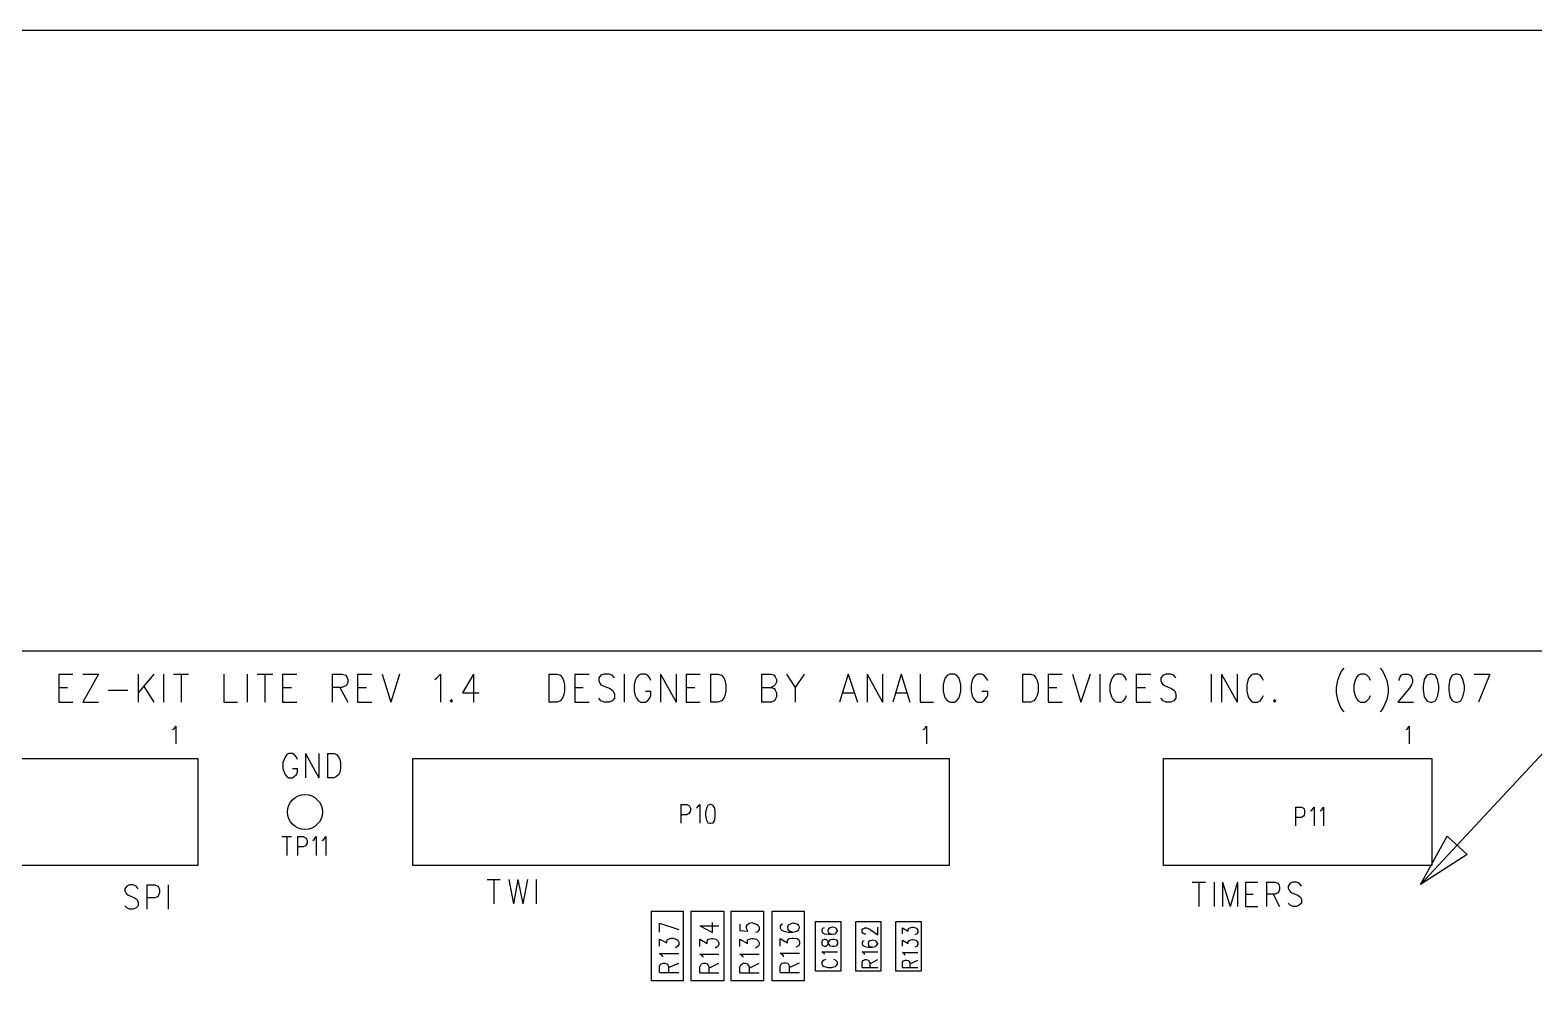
# Model space of a CAD drawing. Extents: x 11.9 to 28.1, y 10.8 to 21.2.
# Drawn here: x 17.084 to 19.889, y 19.426 to 21.199 of the extents above; entities that cross this region are included whole.
import ezdxf

# ---------------------------------------------------------------- set-up
doc = ezdxf.new("R2010")
doc.units = 0
doc.header["$MEASUREMENT"] = 0
doc.layers.add('LAYNR1', color=2, linetype='Continuous')

msp = doc.modelspace()

# ---------------------------------------------------------------- linework, layer by layer
at = {"layer": 'LAYNR1', "color": 7}
for points in [[(11.892, 21.199), (28.093, 21.199)], [(19.677, 19.606), (20.511, 20.501), (20.561, 20.501)], [(23.448, 20.041), (13.097, 20.041)], [(17.138, 19.998), (17.138, 19.946)], [(17.138, 19.998), (17.164, 19.998)], [(17.212, 19.998), (17.183, 19.946)], [(17.183, 19.998), (17.212, 19.998)], [(17.286, 19.998), (17.286, 19.946)], [(17.315, 19.998), (17.286, 19.963)], [(17.333, 19.998), (17.333, 19.946)], [(17.352, 19.998), (17.38, 19.998)], [(17.366, 19.998), (17.366, 19.946)], [(17.446, 19.998), (17.446, 19.946)], [(17.489, 19.998), (17.489, 19.946)], [(17.508, 19.998), (17.537, 19.998)], [(17.522, 19.998), (17.522, 19.946)], [(17.555, 19.998), (17.555, 19.946)], [(17.555, 19.998), (17.582, 19.998)], [(17.648, 19.998), (17.648, 19.946)], [(17.648, 19.998), (17.666, 19.998), (17.673, 19.996), (17.675, 19.993), (17.677, 19.988), (17.677, 19.983), (17.675, 19.978), (17.673, 19.976), (17.666, 19.973), (17.648, 19.973)], [(17.695, 19.998), (17.695, 19.946)], [(17.695, 19.998), (17.722, 19.998)], [(17.741, 19.998), (17.757, 19.946)], [(17.773, 19.998), (17.757, 19.946)], [(17.839, 19.988), (17.843, 19.991), (17.85, 19.998), (17.85, 19.946)], [(17.911, 19.998), (17.891, 19.963), (17.922, 19.963)], [(17.911, 19.998), (17.911, 19.946)], [(18.052, 19.998), (18.052, 19.946)], [(18.052, 19.998), (18.067, 19.998), (18.073, 19.996), (18.077, 19.991), (18.079, 19.986), (18.081, 19.978), (18.081, 19.966), (18.079, 19.958), (18.077, 19.953), (18.073, 19.948), (18.067, 19.946)], [(18.1, 19.998), (18.1, 19.946)], [(18.1, 19.998), (18.127, 19.998)], [(18.174, 19.991), (18.17, 19.996), (18.164, 19.998), (18.155, 19.998), (18.149, 19.996), (18.145, 19.991), (18.145, 19.986), (18.147, 19.981), (18.149, 19.978), (18.153, 19.976), (18.166, 19.971), (18.17, 19.968), (18.172, 19.966), (18.174, 19.961), (18.174, 19.953), (18.17, 19.948), (18.164, 19.946)], [(18.192, 19.998), (18.192, 19.946)], [(18.242, 19.986), (18.24, 19.991), (18.236, 19.996), (18.232, 19.998), (18.223, 19.998), (18.219, 19.996), (18.215, 19.991), (18.213, 19.986), (18.211, 19.978), (18.211, 19.966), (18.213, 19.958), (18.215, 19.953), (18.219, 19.948), (18.223, 19.946)], [(18.26, 19.998), (18.26, 19.946)], [(18.26, 19.998), (18.289, 19.946)], [(18.289, 19.998), (18.289, 19.946)], [(18.308, 19.998), (18.308, 19.946)], [(18.308, 19.998), (18.334, 19.998)], [(18.353, 19.998), (18.353, 19.946)], [(18.353, 19.998), (18.367, 19.998), (18.374, 19.996), (18.378, 19.991), (18.38, 19.986), (18.382, 19.978), (18.382, 19.966), (18.38, 19.958), (18.378, 19.953), (18.374, 19.948), (18.367, 19.946)], [(18.448, 19.998), (18.448, 19.946)], [(18.448, 19.998), (18.466, 19.998), (18.472, 19.996), (18.474, 19.993), (18.476, 19.988), (18.476, 19.983), (18.474, 19.978), (18.472, 19.976), (18.466, 19.973)], [(18.495, 19.998), (18.511, 19.973), (18.511, 19.946)], [(18.528, 19.998), (18.511, 19.973)], [(18.61, 19.998), (18.594, 19.946)], [(18.61, 19.998), (18.627, 19.946)], [(18.645, 19.998), (18.645, 19.946)], [(18.645, 19.998), (18.674, 19.946)], [(18.674, 19.998), (18.674, 19.946)], [(18.709, 19.998), (18.693, 19.946)], [(18.709, 19.998), (18.725, 19.946)], [(18.744, 19.998), (18.744, 19.946)], [(18.8, 19.998), (18.795, 19.996), (18.791, 19.991), (18.789, 19.986), (18.787, 19.978), (18.787, 19.966), (18.789, 19.958), (18.791, 19.953), (18.795, 19.948), (18.8, 19.946)], [(18.808, 19.946), (18.812, 19.948), (18.816, 19.953), (18.818, 19.958), (18.82, 19.966), (18.82, 19.978), (18.818, 19.986), (18.816, 19.991), (18.812, 19.996), (18.808, 19.998), (18.8, 19.998)], [(18.87, 19.986), (18.867, 19.991), (18.863, 19.996), (18.859, 19.998), (18.851, 19.998), (18.847, 19.996), (18.843, 19.991), (18.841, 19.986), (18.839, 19.978), (18.839, 19.966), (18.841, 19.958), (18.843, 19.953), (18.847, 19.948), (18.851, 19.946)], [(18.935, 19.998), (18.935, 19.946)], [(18.935, 19.998), (18.95, 19.998), (18.956, 19.996), (18.96, 19.991), (18.962, 19.986), (18.964, 19.978), (18.964, 19.966), (18.962, 19.958), (18.96, 19.953), (18.956, 19.948), (18.95, 19.946)], [(18.983, 19.998), (18.983, 19.946)], [(18.983, 19.998), (19.009, 19.998)], [(19.028, 19.998), (19.044, 19.946)], [(19.061, 19.998), (19.044, 19.946)], [(19.079, 19.998), (19.079, 19.946)], [(19.129, 19.986), (19.127, 19.991), (19.123, 19.996), (19.119, 19.998), (19.11, 19.998), (19.106, 19.996), (19.102, 19.991), (19.1, 19.986), (19.098, 19.978), (19.098, 19.966), (19.1, 19.958), (19.102, 19.953), (19.106, 19.948), (19.11, 19.946)], [(19.147, 19.998), (19.147, 19.946)], [(19.147, 19.998), (19.174, 19.998)], [(19.221, 19.991), (19.217, 19.996), (19.211, 19.998), (19.203, 19.998), (19.197, 19.996), (19.193, 19.991), (19.193, 19.986), (19.195, 19.981), (19.197, 19.978), (19.201, 19.976), (19.213, 19.971), (19.217, 19.968), (19.219, 19.966), (19.221, 19.961), (19.221, 19.953), (19.217, 19.948), (19.211, 19.946)], [(19.287, 19.998), (19.287, 19.946)], [(19.306, 19.998), (19.306, 19.946)], [(19.306, 19.998), (19.335, 19.946)], [(19.335, 19.998), (19.335, 19.946)], [(19.365, 19.998), (19.361, 19.996), (19.357, 19.991), (19.355, 19.986), (19.353, 19.978), (19.353, 19.966), (19.355, 19.958), (19.357, 19.953), (19.361, 19.948), (19.365, 19.946)], [(19.384, 19.986), (19.382, 19.991), (19.378, 19.996), (19.374, 19.998), (19.365, 19.998)], [(19.534, 20.009), (19.53, 20.004), (19.526, 19.996), (19.522, 19.986), (19.52, 19.973), (19.52, 19.963), (19.522, 19.951), (19.526, 19.941), (19.53, 19.933), (19.534, 19.928)], [(19.584, 19.986), (19.582, 19.991), (19.577, 19.996), (19.573, 19.998), (19.565, 19.998), (19.561, 19.996), (19.557, 19.991), (19.555, 19.986), (19.553, 19.978), (19.553, 19.966), (19.555, 19.958), (19.557, 19.953), (19.561, 19.948), (19.565, 19.946)], [(19.602, 20.009), (19.606, 20.004), (19.61, 19.996), (19.614, 19.986), (19.617, 19.973), (19.617, 19.963), (19.614, 19.951), (19.61, 19.941), (19.606, 19.933), (19.602, 19.928)], [(19.637, 19.988), (19.639, 19.993), (19.641, 19.996), (19.645, 19.998), (19.654, 19.998), (19.658, 19.996), (19.66, 19.993), (19.662, 19.988), (19.662, 19.983), (19.66, 19.978), (19.656, 19.971), (19.635, 19.946)], [(19.695, 19.998), (19.689, 19.996), (19.684, 19.988), (19.682, 19.976), (19.682, 19.968), (19.684, 19.956), (19.689, 19.948), (19.695, 19.946)], [(19.699, 19.946), (19.705, 19.948), (19.709, 19.956), (19.711, 19.968), (19.711, 19.976), (19.709, 19.988), (19.705, 19.996), (19.699, 19.998), (19.695, 19.998)], [(19.742, 19.998), (19.736, 19.996), (19.732, 19.988), (19.73, 19.976), (19.73, 19.968), (19.732, 19.956), (19.736, 19.948), (19.742, 19.946)], [(19.746, 19.946), (19.752, 19.948), (19.756, 19.956), (19.759, 19.968), (19.759, 19.976), (19.756, 19.988), (19.752, 19.996), (19.746, 19.998), (19.742, 19.998)], [(19.777, 19.998), (19.806, 19.998)], [(19.806, 19.998), (19.785, 19.946)], [(17.138, 19.973), (17.154, 19.973)], [(17.23, 19.968), (17.267, 19.968)], [(17.296, 19.976), (17.315, 19.946)], [(17.555, 19.973), (17.572, 19.973)], [(17.662, 19.973), (17.677, 19.946)], [(17.695, 19.973), (17.712, 19.973)], [(18.1, 19.973), (18.116, 19.973)], [(18.232, 19.946), (18.236, 19.948), (18.24, 19.953), (18.242, 19.958), (18.242, 19.966)], [(18.232, 19.966), (18.242, 19.966)], [(18.308, 19.973), (18.324, 19.973)], [(18.448, 19.973), (18.466, 19.973), (18.472, 19.971), (18.474, 19.968), (18.476, 19.963), (18.476, 19.956), (18.474, 19.951), (18.472, 19.948), (18.466, 19.946)], [(18.859, 19.946), (18.863, 19.948), (18.867, 19.953), (18.87, 19.958), (18.87, 19.966)], [(18.859, 19.966), (18.87, 19.966)], [(18.983, 19.973), (18.999, 19.973)], [(19.147, 19.973), (19.164, 19.973)], [(19.637, 19.986), (19.637, 19.988)], [(17.138, 19.946), (17.164, 19.946)], [(17.183, 19.946), (17.212, 19.946)], [(17.446, 19.946), (17.471, 19.946)], [(17.555, 19.946), (17.582, 19.946)], [(17.695, 19.946), (17.722, 19.946)], [(17.87, 19.951), (17.868, 19.948), (17.87, 19.946)], [(17.87, 19.946), (17.872, 19.948), (17.87, 19.951)], [(18.067, 19.946), (18.052, 19.946)], [(18.1, 19.946), (18.127, 19.946)], [(18.155, 19.946), (18.149, 19.948), (18.145, 19.953)], [(18.164, 19.946), (18.155, 19.946)], [(18.223, 19.946), (18.232, 19.946)], [(18.308, 19.946), (18.334, 19.946)], [(18.367, 19.946), (18.353, 19.946)], [(18.466, 19.946), (18.448, 19.946)], [(18.6, 19.963), (18.621, 19.963)], [(18.699, 19.963), (18.719, 19.963)], [(18.744, 19.946), (18.769, 19.946)], [(18.8, 19.946), (18.808, 19.946)], [(18.851, 19.946), (18.859, 19.946)], [(18.95, 19.946), (18.935, 19.946)], [(18.983, 19.946), (19.009, 19.946)], [(19.11, 19.946), (19.119, 19.946)], [(19.119, 19.946), (19.123, 19.948), (19.127, 19.953), (19.129, 19.958)], [(19.147, 19.946), (19.174, 19.946)], [(19.203, 19.946), (19.197, 19.948), (19.193, 19.953)], [(19.211, 19.946), (19.203, 19.946)], [(19.365, 19.946), (19.374, 19.946)], [(19.374, 19.946), (19.378, 19.948), (19.382, 19.953), (19.384, 19.958)], [(19.405, 19.951), (19.403, 19.948), (19.405, 19.946)], [(19.405, 19.946), (19.407, 19.948), (19.405, 19.951)], [(19.565, 19.946), (19.573, 19.946)], [(19.573, 19.946), (19.577, 19.948), (19.582, 19.953), (19.584, 19.958)], [(19.635, 19.946), (19.664, 19.946)], [(19.695, 19.946), (19.699, 19.946)], [(19.742, 19.946), (19.746, 19.946)], [(17.35, 19.895), (17.353, 19.896), (17.356, 19.901), (17.356, 19.868)], [(18.75, 19.895), (18.753, 19.896), (18.756, 19.901), (18.756, 19.868)], [(19.65, 19.895), (19.653, 19.896), (19.656, 19.901), (19.656, 19.868)], [(16.397, 19.841), (17.397, 19.841)], [(17.397, 19.841), (17.397, 19.641)], [(17.558, 19.839), (17.556, 19.833), (17.556, 19.822)], [(17.583, 19.839), (17.581, 19.843), (17.577, 19.848), (17.574, 19.85), (17.567, 19.85), (17.563, 19.848), (17.56, 19.843), (17.558, 19.839)], [(17.598, 19.85), (17.598, 19.805)], [(17.598, 19.85), (17.623, 19.805)], [(17.623, 19.85), (17.623, 19.805)], [(17.639, 19.85), (17.639, 19.805)], [(17.639, 19.85), (17.651, 19.85), (17.656, 19.848), (17.66, 19.843), (17.662, 19.839)], [(17.662, 19.839), (17.663, 19.833), (17.663, 19.822)], [(17.798, 19.641), (17.798, 19.841)], [(17.798, 19.841), (18.798, 19.841)], [(18.798, 19.841), (18.798, 19.641)], [(19.198, 19.641), (19.198, 19.841)], [(19.198, 19.841), (19.698, 19.841)], [(19.698, 19.841), (19.698, 19.641)], [(17.556, 19.822), (17.558, 19.815), (17.56, 19.811), (17.563, 19.807), (17.567, 19.805)], [(17.567, 19.805), (17.574, 19.805)], [(17.574, 19.805), (17.577, 19.807), (17.581, 19.811), (17.583, 19.815), (17.583, 19.822)], [(17.574, 19.822), (17.583, 19.822)], [(17.651, 19.805), (17.639, 19.805)], [(17.663, 19.822), (17.662, 19.815), (17.66, 19.811), (17.656, 19.807), (17.651, 19.805)], [(18.298, 19.755), (18.298, 19.72)], [(18.298, 19.755), (18.309, 19.755)], [(18.309, 19.755), (18.313, 19.753)], [(18.313, 19.753), (18.314, 19.752)], [(18.314, 19.752), (18.316, 19.748)], [(18.316, 19.743), (18.314, 19.74)], [(18.316, 19.748), (18.316, 19.743)], [(18.327, 19.748), (18.329, 19.75)], [(18.329, 19.75), (18.333, 19.755)], [(18.333, 19.755), (18.333, 19.72)], [(18.346, 19.748), (18.344, 19.74)], [(18.348, 19.753), (18.346, 19.748)], [(18.352, 19.755), (18.348, 19.753)], [(18.354, 19.755), (18.352, 19.755)], [(18.358, 19.753), (18.354, 19.755)], [(18.361, 19.748), (18.358, 19.753)], [(18.362, 19.74), (18.361, 19.748)], [(19.444, 19.75), (19.444, 19.715)], [(19.444, 19.75), (19.455, 19.75), (19.459, 19.748), (19.46, 19.747), (19.461, 19.743), (19.461, 19.738), (19.46, 19.735), (19.459, 19.733), (19.455, 19.731), (19.444, 19.731)], [(19.472, 19.743), (19.475, 19.745), (19.479, 19.75), (19.479, 19.715)], [(19.49, 19.743), (19.493, 19.745), (19.496, 19.75), (19.496, 19.715)], [(18.309, 19.736), (18.298, 19.736)], [(18.313, 19.738), (18.309, 19.736)], [(18.314, 19.74), (18.313, 19.738)], [(18.344, 19.74), (18.344, 19.735)], [(18.344, 19.735), (18.346, 19.726)], [(18.346, 19.726), (18.348, 19.721)], [(18.348, 19.721), (18.352, 19.72)], [(18.352, 19.72), (18.354, 19.72)], [(18.354, 19.72), (18.358, 19.721)], [(18.358, 19.721), (18.361, 19.726)], [(18.361, 19.726), (18.362, 19.735)], [(18.362, 19.735), (18.362, 19.74)], [(17.554, 19.695), (17.572, 19.695)], [(17.563, 19.695), (17.563, 19.66)], [(17.583, 19.695), (17.583, 19.66)], [(17.583, 19.695), (17.594, 19.695)], [(17.594, 19.695), (17.598, 19.693)], [(17.598, 19.693), (17.599, 19.692)], [(17.599, 19.692), (17.601, 19.688)], [(17.601, 19.688), (17.601, 19.683)], [(17.612, 19.688), (17.614, 19.69)], [(17.614, 19.69), (17.618, 19.695)], [(17.618, 19.695), (17.618, 19.66)], [(17.629, 19.688), (17.632, 19.69)], [(17.632, 19.69), (17.636, 19.695)], [(17.636, 19.695), (17.636, 19.66)], [(17.594, 19.676), (17.583, 19.676)], [(17.598, 19.678), (17.594, 19.676)], [(17.599, 19.68), (17.598, 19.678)], [(17.601, 19.683), (17.599, 19.68)], [(17.397, 19.641), (16.397, 19.641)], [(18.798, 19.641), (17.798, 19.641)], [(19.698, 19.641), (19.198, 19.641)], [(17.286, 19.598), (17.282, 19.603), (17.277, 19.605), (17.27, 19.605), (17.265, 19.603), (17.261, 19.598), (17.261, 19.594)], [(17.302, 19.605), (17.302, 19.56)], [(17.302, 19.605), (17.317, 19.605), (17.323, 19.603), (17.324, 19.601), (17.326, 19.596), (17.326, 19.59), (17.324, 19.586), (17.323, 19.583), (17.317, 19.581), (17.302, 19.581)], [(17.342, 19.605), (17.342, 19.56)], [(17.937, 19.615), (17.961, 19.615)], [(17.949, 19.615), (17.949, 19.57)], [(17.977, 19.615), (17.986, 19.57)], [(17.994, 19.615), (17.986, 19.57)], [(17.994, 19.615), (18.003, 19.57)], [(18.012, 19.615), (18.003, 19.57)], [(18.028, 19.615), (18.028, 19.57)], [(19.251, 19.61), (19.276, 19.61)], [(19.264, 19.61), (19.264, 19.565)], [(19.292, 19.61), (19.292, 19.565)], [(19.308, 19.61), (19.308, 19.565)], [(19.308, 19.61), (19.322, 19.565)], [(19.336, 19.61), (19.322, 19.565)], [(19.336, 19.61), (19.336, 19.565)], [(19.351, 19.61), (19.351, 19.565)], [(19.351, 19.61), (19.374, 19.61)], [(19.39, 19.61), (19.39, 19.565)], [(19.39, 19.61), (19.406, 19.61), (19.411, 19.608), (19.413, 19.606), (19.414, 19.601), (19.414, 19.597), (19.413, 19.593), (19.411, 19.59), (19.406, 19.588), (19.39, 19.588)], [(19.455, 19.603), (19.451, 19.608), (19.446, 19.61), (19.439, 19.61), (19.434, 19.608), (19.43, 19.603), (19.43, 19.599)], [(17.261, 19.594), (17.263, 19.59), (17.265, 19.588), (17.268, 19.586), (17.279, 19.581), (17.282, 19.579), (17.284, 19.577)], [(17.284, 19.577), (17.286, 19.573), (17.286, 19.566), (17.282, 19.562), (17.277, 19.56)], [(19.351, 19.588), (19.365, 19.588)], [(19.402, 19.588), (19.414, 19.565)], [(19.43, 19.599), (19.432, 19.595), (19.434, 19.593), (19.437, 19.59), (19.448, 19.586), (19.451, 19.584), (19.453, 19.582)], [(19.453, 19.582), (19.455, 19.578), (19.455, 19.571), (19.451, 19.567), (19.446, 19.565)], [(17.27, 19.56), (17.265, 19.562), (17.261, 19.566)], [(17.277, 19.56), (17.27, 19.56)], [(18.243, 19.426), (18.243, 19.556)], [(18.243, 19.556), (18.302, 19.556)], [(18.302, 19.556), (18.302, 19.426)], [(18.317, 19.426), (18.317, 19.556)], [(18.317, 19.556), (18.378, 19.556)], [(18.378, 19.556), (18.378, 19.426)], [(18.392, 19.426), (18.392, 19.556)], [(18.392, 19.556), (18.452, 19.556)], [(18.452, 19.556), (18.452, 19.426)], [(18.468, 19.426), (18.468, 19.556)], [(18.468, 19.556), (18.528, 19.556)], [(18.528, 19.556), (18.528, 19.426)], [(19.351, 19.565), (19.374, 19.565)], [(19.439, 19.565), (19.434, 19.567), (19.43, 19.571)], [(19.446, 19.565), (19.439, 19.565)], [(18.258, 19.534), (18.294, 19.522)], [(18.258, 19.517), (18.258, 19.534)], [(18.333, 19.529), (18.357, 19.516), (18.357, 19.535)], [(18.333, 19.529), (18.369, 19.529)], [(18.408, 19.532), (18.408, 19.52), (18.423, 19.519), (18.422, 19.52), (18.42, 19.524), (18.42, 19.528), (18.422, 19.531), (18.425, 19.534), (18.43, 19.535), (18.433, 19.534), (18.439, 19.532), (18.442, 19.53), (18.444, 19.526), (18.444, 19.522), (18.442, 19.519), (18.44, 19.517), (18.437, 19.516)], [(18.488, 19.532), (18.485, 19.531), (18.483, 19.528), (18.483, 19.525), (18.485, 19.521), (18.49, 19.519), (18.498, 19.517), (18.507, 19.517), (18.514, 19.519), (18.517, 19.521), (18.519, 19.525), (18.519, 19.526), (18.517, 19.53), (18.514, 19.532), (18.508, 19.534), (18.507, 19.534), (18.502, 19.532), (18.498, 19.53), (18.497, 19.526), (18.497, 19.525), (18.498, 19.521), (18.502, 19.519), (18.507, 19.517)], [(18.549, 19.444), (18.549, 19.537)], [(18.549, 19.537), (18.596, 19.537)], [(18.562, 19.524), (18.561, 19.521), (18.561, 19.519), (18.562, 19.516), (18.566, 19.514), (18.573, 19.513)], [(18.565, 19.525), (18.562, 19.524)], [(18.596, 19.537), (18.596, 19.444)], [(18.624, 19.444), (18.624, 19.537)], [(18.624, 19.537), (18.671, 19.537)], [(18.643, 19.513), (18.641, 19.513), (18.639, 19.514), (18.637, 19.515), (18.636, 19.517), (18.636, 19.521), (18.637, 19.523), (18.639, 19.524), (18.641, 19.525), (18.644, 19.525), (18.647, 19.524), (18.651, 19.522), (18.665, 19.512), (18.665, 19.526)], [(18.671, 19.537), (18.671, 19.444)], [(18.699, 19.444), (18.699, 19.537)], [(18.699, 19.537), (18.746, 19.537)], [(18.711, 19.514), (18.711, 19.525), (18.722, 19.519), (18.722, 19.522), (18.723, 19.524)], [(18.723, 19.524), (18.725, 19.525), (18.729, 19.526), (18.731, 19.526), (18.736, 19.525), (18.738, 19.523), (18.74, 19.52), (18.74, 19.517), (18.738, 19.514), (18.737, 19.513)], [(18.746, 19.537), (18.746, 19.444)], [(18.258, 19.491), (18.258, 19.504)], [(18.258, 19.504), (18.272, 19.497)], [(18.272, 19.501), (18.273, 19.503)], [(18.272, 19.497), (18.272, 19.501)], [(18.273, 19.503), (18.275, 19.504)], [(18.275, 19.504), (18.28, 19.506)], [(18.28, 19.506), (18.283, 19.506)], [(18.283, 19.506), (18.289, 19.504)], [(18.29, 19.489), (18.287, 19.488)], [(18.289, 19.504), (18.292, 19.502)], [(18.292, 19.491), (18.29, 19.489)], [(18.292, 19.502), (18.294, 19.498)], [(18.294, 19.494), (18.292, 19.491)], [(18.294, 19.498), (18.294, 19.494)], [(18.333, 19.49), (18.333, 19.504), (18.347, 19.496), (18.347, 19.5), (18.348, 19.503), (18.35, 19.504), (18.355, 19.505), (18.358, 19.505), (18.364, 19.504), (18.367, 19.501), (18.369, 19.497), (18.369, 19.494), (18.367, 19.49), (18.365, 19.489), (18.362, 19.487)], [(18.408, 19.49), (18.408, 19.504), (18.422, 19.496), (18.422, 19.5), (18.423, 19.503), (18.425, 19.504), (18.43, 19.505), (18.433, 19.505), (18.439, 19.504), (18.442, 19.501), (18.444, 19.497), (18.444, 19.494), (18.442, 19.49), (18.44, 19.489), (18.437, 19.487)], [(18.483, 19.491), (18.483, 19.505), (18.497, 19.497), (18.497, 19.501), (18.498, 19.504), (18.5, 19.505), (18.505, 19.506), (18.508, 19.506), (18.514, 19.505), (18.517, 19.503), (18.519, 19.499), (18.519, 19.495), (18.517, 19.491), (18.515, 19.49), (18.512, 19.489)], [(18.562, 19.502), (18.561, 19.499), (18.561, 19.495)], [(18.561, 19.495), (18.562, 19.492), (18.565, 19.491)], [(18.57, 19.502), (18.568, 19.503), (18.565, 19.503), (18.562, 19.502)], [(18.565, 19.491), (18.568, 19.491)], [(18.568, 19.491), (18.57, 19.492), (18.572, 19.494), (18.573, 19.498), (18.575, 19.501), (18.577, 19.503), (18.58, 19.504), (18.584, 19.504), (18.587, 19.503), (18.588, 19.502)], [(18.577, 19.491), (18.575, 19.493), (18.573, 19.496), (18.572, 19.5), (18.57, 19.502)], [(18.573, 19.513), (18.58, 19.513)], [(18.587, 19.491), (18.584, 19.49), (18.58, 19.49), (18.577, 19.491)], [(18.588, 19.502), (18.59, 19.499), (18.59, 19.495), (18.588, 19.492), (18.587, 19.491)], [(18.64, 19.501), (18.637, 19.5), (18.636, 19.497), (18.636, 19.495), (18.637, 19.492), (18.641, 19.49), (18.648, 19.489), (18.655, 19.489), (18.661, 19.49), (18.663, 19.492), (18.665, 19.495), (18.665, 19.496), (18.663, 19.499), (18.661, 19.501), (18.656, 19.502), (18.655, 19.502), (18.651, 19.501), (18.648, 19.499), (18.647, 19.496), (18.647, 19.495), (18.648, 19.492), (18.651, 19.49), (18.655, 19.489)], [(18.711, 19.491), (18.711, 19.502)], [(18.711, 19.502), (18.722, 19.496), (18.722, 19.499), (18.723, 19.501), (18.725, 19.502)], [(18.725, 19.502), (18.729, 19.503), (18.731, 19.503), (18.736, 19.502)], [(18.737, 19.513), (18.734, 19.512)], [(18.738, 19.491), (18.737, 19.49), (18.734, 19.489)], [(18.736, 19.502), (18.738, 19.5), (18.74, 19.497), (18.74, 19.494), (18.738, 19.491)], [(18.263, 19.473), (18.258, 19.477)], [(18.258, 19.477), (18.294, 19.477)], [(18.265, 19.471), (18.263, 19.473)], [(18.34, 19.47), (18.338, 19.472), (18.333, 19.476), (18.369, 19.476)], [(18.415, 19.47), (18.413, 19.472), (18.408, 19.476), (18.444, 19.476)], [(18.49, 19.471), (18.488, 19.474), (18.483, 19.478), (18.519, 19.478)], [(18.483, 19.442), (18.483, 19.454), (18.485, 19.458), (18.487, 19.459), (18.49, 19.46), (18.493, 19.46), (18.497, 19.459), (18.498, 19.458), (18.5, 19.454), (18.5, 19.442)], [(18.5, 19.451), (18.519, 19.46)], [(18.566, 19.475), (18.565, 19.477), (18.561, 19.48), (18.59, 19.48)], [(18.568, 19.466), (18.565, 19.465), (18.562, 19.463), (18.561, 19.461), (18.561, 19.457)], [(18.59, 19.457), (18.59, 19.461), (18.588, 19.463), (18.586, 19.465), (18.583, 19.466)], [(18.641, 19.475), (18.64, 19.477), (18.636, 19.48), (18.665, 19.48)], [(18.636, 19.451), (18.636, 19.46), (18.637, 19.464), (18.639, 19.465), (18.641, 19.466), (18.644, 19.466), (18.647, 19.465), (18.648, 19.464), (18.65, 19.46), (18.65, 19.451)], [(18.65, 19.458), (18.665, 19.466)], [(18.716, 19.474), (18.715, 19.476), (18.711, 19.479)], [(18.711, 19.479), (18.74, 19.479)], [(18.711, 19.451), (18.711, 19.46), (18.712, 19.463), (18.714, 19.464), (18.716, 19.465), (18.719, 19.465), (18.722, 19.464), (18.723, 19.463), (18.725, 19.46), (18.725, 19.451)], [(18.725, 19.458), (18.74, 19.465)], [(18.258, 19.453), (18.26, 19.457)], [(18.258, 19.442), (18.258, 19.453)], [(18.258, 19.442), (18.294, 19.442)], [(18.26, 19.457), (18.262, 19.458)], [(18.262, 19.458), (18.265, 19.459)], [(18.265, 19.459), (18.268, 19.459)], [(18.268, 19.459), (18.272, 19.458)], [(18.272, 19.458), (18.273, 19.457)], [(18.273, 19.457), (18.275, 19.453)], [(18.275, 19.451), (18.294, 19.459)], [(18.275, 19.453), (18.275, 19.442)], [(18.333, 19.441), (18.333, 19.452), (18.335, 19.456), (18.337, 19.458), (18.34, 19.459), (18.343, 19.459), (18.347, 19.458), (18.348, 19.456), (18.35, 19.452), (18.35, 19.441)], [(18.333, 19.441), (18.369, 19.441)], [(18.35, 19.45), (18.369, 19.459)], [(18.408, 19.441), (18.408, 19.452), (18.41, 19.456), (18.412, 19.458), (18.415, 19.459), (18.418, 19.459), (18.422, 19.458), (18.423, 19.456), (18.425, 19.452), (18.425, 19.441)], [(18.408, 19.441), (18.444, 19.441)], [(18.425, 19.45), (18.444, 19.459)], [(18.483, 19.442), (18.519, 19.442)], [(18.596, 19.444), (18.549, 19.444)], [(18.561, 19.457), (18.562, 19.455), (18.565, 19.453), (18.568, 19.452), (18.572, 19.451), (18.579, 19.451), (18.583, 19.452), (18.586, 19.453), (18.588, 19.455), (18.59, 19.457)], [(18.671, 19.444), (18.624, 19.444)], [(18.636, 19.451), (18.665, 19.451)], [(18.746, 19.444), (18.699, 19.444)], [(18.711, 19.451), (18.74, 19.451)], [(18.302, 19.426), (18.243, 19.426)], [(18.378, 19.426), (18.317, 19.426)], [(18.452, 19.426), (18.392, 19.426)], [(18.528, 19.426), (18.468, 19.426)]]:
    msp.add_lwpolyline(points, dxfattribs=at)
for points in [[(19.677, 19.606), (19.727, 19.696), (19.764, 19.662), (19.677, 19.606)], [(18.58, 19.513), (18.586, 19.514), (18.588, 19.516), (18.59, 19.519), (18.59, 19.52), (18.588, 19.523), (18.586, 19.525), (18.581, 19.526), (18.58, 19.526), (18.576, 19.525), (18.573, 19.523), (18.572, 19.52), (18.572, 19.519), (18.573, 19.516), (18.576, 19.514), (18.58, 19.513)]]:
    msp.add_lwpolyline(points, close=True, dxfattribs=at)
msp.add_circle((17.597, 19.741), 0.0325, dxfattribs=at)

doc.saveas('drawing.dxf')
